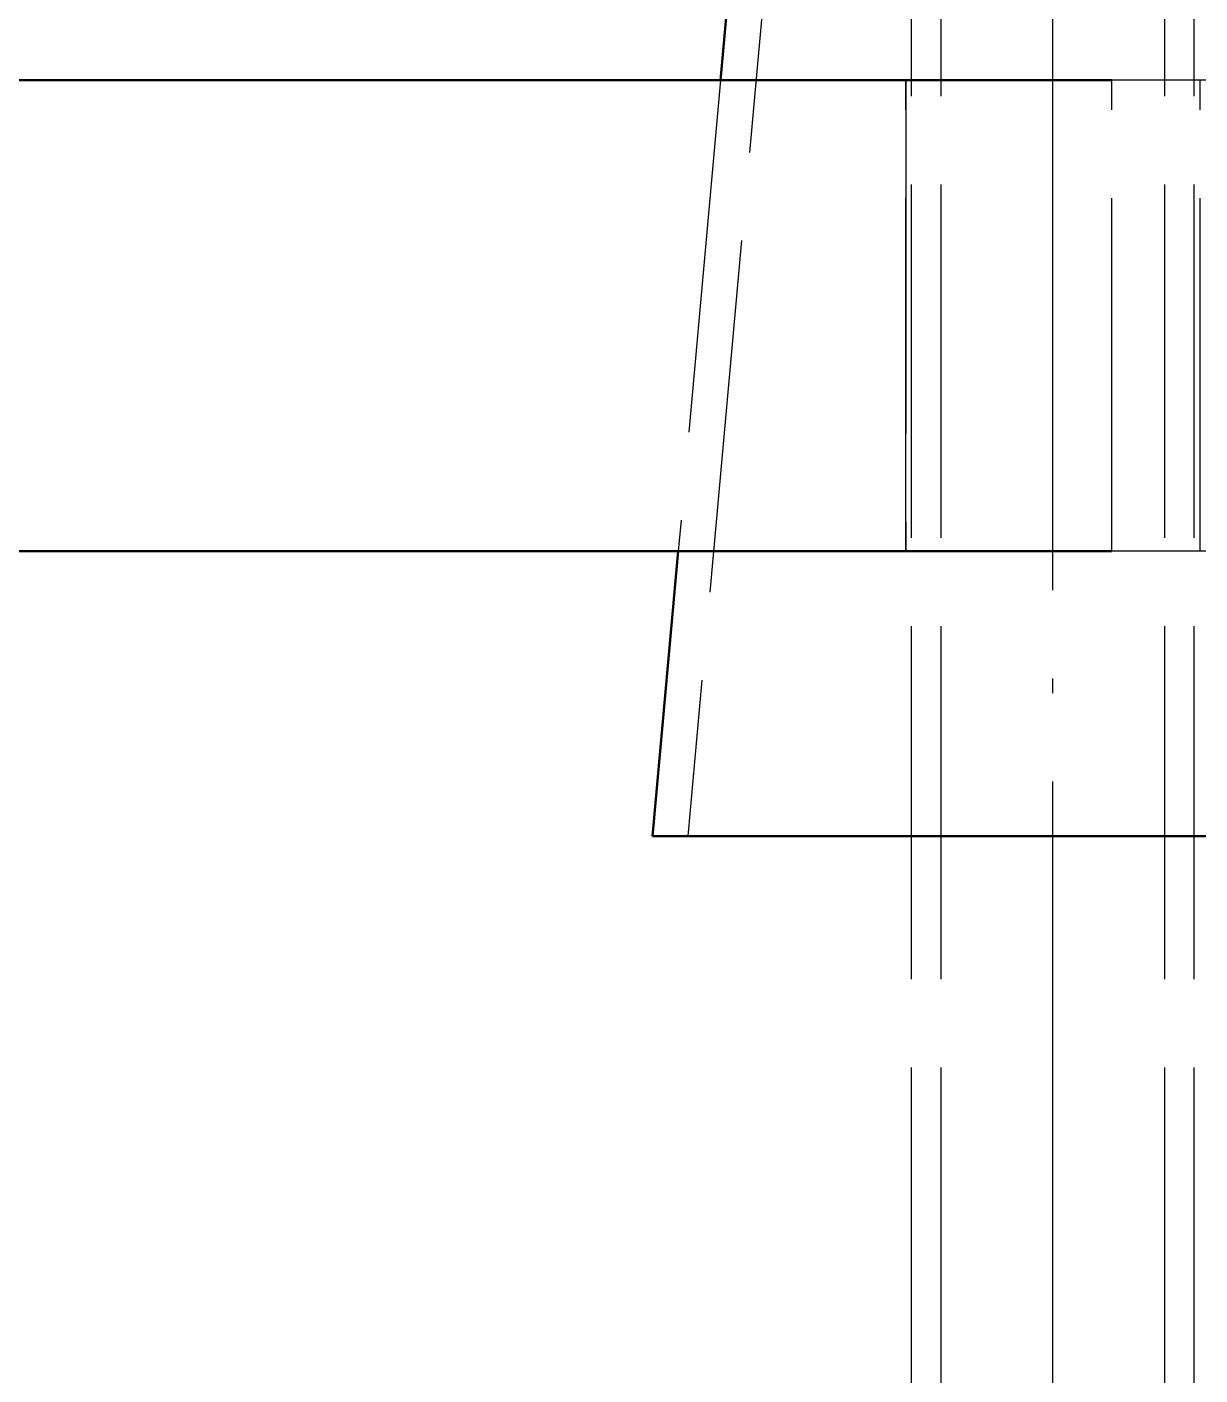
# Model space of a CAD drawing. Header units: millimetres. Extents: x 0 to 594, y 0 to 420.
# Drawn here: x 200.19 to 210.15, y 281.46 to 292.91 of the extents above; entities that cross this region are included whole.
import ezdxf

# ---------------------------------------------------------------- set-up
doc = ezdxf.new("R2010")
doc.units = ezdxf.units.MM
doc.linetypes.add('ISO02-TRAZOS', pattern=[3.75, 3, -0.75])
doc.linetypes.add('ISO04-TRAZO-PUNTO', pattern=[7.625, 6, -0.75, 0.125, -0.75])
for name, color, linetype, lineweight in [('01-VISIBLE', 7, 'CONTINUOUS', 50), ('02-OCULTA', 4, 'ISO02-TRAZOS', 25), ('03-EJE', 1, 'ISO04-TRAZO-PUNTO', 25)]:
    doc.layers.add(name, color=color, linetype=linetype, lineweight=lineweight)

msp = doc.modelspace()

# ---------------------------------------------------------------- linework, layer by layer
at = {"layer": '01-VISIBLE'}
for p, q in [((207.3, 306.035), (206.078, 292.455)), ((209.4, 292.455), (174.5, 292.455)), ((209.4, 288.455), (182.189, 288.455)), ((205.718, 288.455), (205.5, 286.035))]:
    msp.add_line(p, q, dxfattribs=at)
for points in [[(208.9, 286.035), (208.85, 286.035), (208.8, 286.035), (208.75, 286.035), (208.7, 286.035), (208.65, 286.035), (208.6, 286.035), (208.55, 286.035), (208.5, 286.035), (208.45, 286.035), (208.4, 286.035), (208.35, 286.035), (208.3, 286.035), (208.25, 286.035), (208.2, 286.035), (208.15, 286.035), (208.1, 286.035), (208.05, 286.035), (208, 286.035), (207.95, 286.035), (207.9, 286.035), (207.85, 286.035), (207.8, 286.035), (207.75, 286.035), (207.7, 286.035), (207.65, 286.035), (207.6, 286.035), (207.55, 286.035), (207.5, 286.035), (207.45, 286.035), (207.4, 286.035), (207.35, 286.035), (207.3, 286.035), (207.25, 286.035), (207.2, 286.035), (207.15, 286.035), (207.1, 286.035), (207.05, 286.035), (207, 286.035), (206.95, 286.035), (206.9, 286.035), (206.85, 286.035), (206.8, 286.035), (206.75, 286.035), (206.7, 286.035), (206.65, 286.035), (206.6, 286.035), (206.55, 286.035), (206.5, 286.035), (206.45, 286.035), (206.4, 286.035), (206.35, 286.035), (206.3, 286.035), (206.25, 286.035), (206.2, 286.035), (206.15, 286.035), (206.1, 286.035), (206.05, 286.035), (206, 286.035), (205.95, 286.035), (205.9, 286.035), (205.85, 286.035), (205.8, 286.035), (205.75, 286.035), (205.7, 286.035), (205.65, 286.035), (205.6, 286.035), (205.55, 286.035), (205.5, 286.035)], [(210.2, 286.035), (210.15, 286.035), (210.1, 286.035), (210.05, 286.035), (210, 286.035), (209.95, 286.035), (209.9, 286.035), (209.85, 286.035), (209.8, 286.035), (209.75, 286.035), (209.7, 286.035), (209.65, 286.035), (209.6, 286.035), (209.55, 286.035), (209.5, 286.035), (209.45, 286.035), (209.4, 286.035), (209.35, 286.035), (209.3, 286.035), (209.25, 286.035), (209.2, 286.035), (209.15, 286.035), (209.1, 286.035), (209.05, 286.035), (209, 286.035), (208.95, 286.035), (208.9, 286.035)]]:
    msp.add_lwpolyline(points, dxfattribs=at)
at = {"layer": '02-OCULTA'}
for p, q in [((207.7, 262.32), (207.7, 350.656)), ((207.95, 262.32), (207.95, 350.656)), ((209.85, 262.32), (209.85, 350.656)), ((210.1, 262.32), (210.1, 350.656)), ((207.6, 306.035), (205.8, 286.035)), ((207.65, 292.455), (174.5, 292.455)), ((207.65, 292.455), (174.5, 292.455)), ((209.4, 292.455), (174.5, 292.455)), ((206.078, 292.455), (205.718, 288.455)), ((207.65, 292.455), (207.65, 288.455)), ((207.65, 288.455), (207.65, 292.455)), ((207.65, 288.455), (207.65, 292.455)), ((207.65, 288.455), (207.65, 292.455)), ((210.15, 292.455), (207.65, 292.455)), ((207.65, 288.455), (207.65, 292.455)), ((207.65, 288.455), (207.65, 292.455)), ((210.15, 292.455), (207.65, 292.455)), ((207.65, 288.455), (207.65, 292.455)), ((207.65, 292.455), (207.65, 288.455)), ((210.15, 292.455), (209.4, 292.455)), ((209.4, 288.455), (209.4, 292.455)), ((210.15, 292.455), (209.4, 292.455)), ((209.4, 288.455), (209.4, 292.455)), ((209.4, 288.455), (209.4, 292.455)), ((209.4, 288.455), (209.4, 292.455)), ((210.15, 288.455), (210.15, 292.455)), ((210.15, 288.455), (210.15, 292.455)), ((210.15, 288.455), (210.15, 292.455)), ((210.15, 288.455), (210.15, 292.455)), ((210.15, 288.455), (210.15, 292.455)), ((210.15, 288.455), (210.15, 292.455)), ((210.15, 288.455), (210.15, 292.455)), ((210.15, 288.455), (210.15, 292.455)), ((207.65, 288.455), (174.5, 288.455)), ((209.4, 288.455), (174.5, 288.455)), ((207.65, 288.455), (174.5, 288.455)), ((210.15, 288.455), (207.65, 288.455)), ((210.15, 288.455), (207.65, 288.455)), ((210.15, 288.455), (209.4, 288.455)), ((210.15, 288.455), (209.4, 288.455))]:
    msp.add_line(p, q, dxfattribs=at)
for points in [[(207.65, 292.455), (207.6, 292.455), (207.55, 292.455), (207.5, 292.455), (207.45, 292.455), (207.4, 292.455), (207.35, 292.455), (207.299, 292.455), (207.249, 292.455), (207.199, 292.455), (207.149, 292.455), (207.099, 292.455), (207.049, 292.455), (206.999, 292.455), (206.949, 292.455), (206.899, 292.455), (206.849, 292.455), (206.799, 292.455), (206.749, 292.455), (206.699, 292.455), (206.649, 292.455), (206.599, 292.455), (206.549, 292.455), (206.499, 292.455), (206.449, 292.455), (206.399, 292.455), (206.349, 292.455), (206.299, 292.455), (206.249, 292.455), (206.199, 292.455), (206.149, 292.455), (206.099, 292.455), (206.049, 292.455), (205.999, 292.455), (205.949, 292.455), (205.899, 292.455), (205.849, 292.455), (205.799, 292.455), (205.749, 292.455), (205.699, 292.455), (205.648, 292.455), (205.598, 292.455), (205.548, 292.455), (205.498, 292.455), (205.448, 292.455), (205.398, 292.455), (205.348, 292.455), (205.298, 292.455), (205.248, 292.455), (205.198, 292.455), (205.148, 292.455), (205.098, 292.455), (205.048, 292.455), (204.998, 292.455), (204.948, 292.455), (204.898, 292.455), (204.848, 292.455), (204.798, 292.455), (204.748, 292.455), (204.698, 292.455), (204.648, 292.455), (204.598, 292.455), (204.548, 292.455), (204.498, 292.455), (204.448, 292.455), (204.398, 292.455), (204.348, 292.455), (204.298, 292.455), (204.248, 292.455), (204.198, 292.455), (204.148, 292.455), (204.098, 292.455), (204.047, 292.455), (203.997, 292.455), (203.947, 292.455), (203.897, 292.455), (203.847, 292.455), (203.797, 292.455), (203.747, 292.455), (203.697, 292.455), (203.647, 292.455), (203.597, 292.455), (203.547, 292.455), (203.497, 292.455), (203.447, 292.455), (203.397, 292.455), (203.347, 292.455), (203.297, 292.455), (203.247, 292.455), (203.197, 292.455), (203.147, 292.455), (203.097, 292.455), (203.047, 292.455), (202.997, 292.455), (202.947, 292.455), (202.897, 292.455), (202.847, 292.455), (202.797, 292.455), (202.747, 292.455), (202.697, 292.455), (202.647, 292.455), (202.597, 292.455), (202.547, 292.455), (202.497, 292.455), (202.447, 292.455), (202.396, 292.455), (202.346, 292.455), (202.296, 292.455), (202.246, 292.455), (202.196, 292.455), (202.146, 292.455), (202.096, 292.455), (202.046, 292.455), (201.996, 292.455), (201.946, 292.455), (201.896, 292.455), (201.846, 292.455), (201.796, 292.455), (201.746, 292.455), (201.696, 292.455), (201.646, 292.455), (201.596, 292.455), (201.546, 292.455), (201.496, 292.455), (201.446, 292.455), (201.396, 292.455), (201.346, 292.455), (201.296, 292.455), (201.246, 292.455), (201.196, 292.455), (201.146, 292.455), (201.096, 292.455), (201.046, 292.455), (200.996, 292.455), (200.946, 292.455), (200.896, 292.455), (200.846, 292.455), (200.795, 292.455), (200.745, 292.455), (200.695, 292.455), (200.645, 292.455), (200.595, 292.455), (200.545, 292.455), (200.495, 292.455), (200.445, 292.455), (200.395, 292.455), (200.345, 292.455), (200.295, 292.455), (200.245, 292.455), (200.195, 292.455), (200.145, 292.455)], [(200.145, 292.455), (200.195, 292.455), (200.245, 292.455), (200.295, 292.455), (200.345, 292.455), (200.395, 292.455), (200.445, 292.455), (200.495, 292.455), (200.545, 292.455), (200.595, 292.455), (200.645, 292.455), (200.695, 292.455), (200.745, 292.455), (200.795, 292.455), (200.846, 292.455), (200.896, 292.455), (200.946, 292.455), (200.996, 292.455), (201.046, 292.455), (201.096, 292.455), (201.146, 292.455), (201.196, 292.455), (201.246, 292.455), (201.296, 292.455), (201.346, 292.455), (201.396, 292.455), (201.446, 292.455), (201.496, 292.455), (201.546, 292.455), (201.596, 292.455), (201.646, 292.455), (201.696, 292.455), (201.746, 292.455), (201.796, 292.455), (201.846, 292.455), (201.896, 292.455), (201.946, 292.455), (201.996, 292.455), (202.046, 292.455), (202.096, 292.455), (202.146, 292.455), (202.196, 292.455), (202.246, 292.455), (202.296, 292.455), (202.346, 292.455), (202.396, 292.455), (202.447, 292.455), (202.497, 292.455), (202.547, 292.455), (202.597, 292.455), (202.647, 292.455), (202.697, 292.455), (202.747, 292.455), (202.797, 292.455), (202.847, 292.455), (202.897, 292.455), (202.947, 292.455), (202.997, 292.455), (203.047, 292.455), (203.097, 292.455), (203.147, 292.455), (203.197, 292.455), (203.247, 292.455), (203.297, 292.455), (203.347, 292.455), (203.397, 292.455), (203.447, 292.455), (203.497, 292.455), (203.547, 292.455), (203.597, 292.455), (203.647, 292.455), (203.697, 292.455), (203.747, 292.455), (203.797, 292.455), (203.847, 292.455), (203.897, 292.455), (203.947, 292.455), (203.997, 292.455), (204.047, 292.455), (204.098, 292.455), (204.148, 292.455), (204.198, 292.455), (204.248, 292.455), (204.298, 292.455), (204.348, 292.455), (204.398, 292.455), (204.448, 292.455), (204.498, 292.455), (204.548, 292.455), (204.598, 292.455), (204.648, 292.455), (204.698, 292.455), (204.748, 292.455), (204.798, 292.455), (204.848, 292.455), (204.898, 292.455), (204.948, 292.455), (204.998, 292.455), (205.048, 292.455), (205.098, 292.455), (205.148, 292.455), (205.198, 292.455), (205.248, 292.455), (205.298, 292.455), (205.348, 292.455), (205.398, 292.455), (205.448, 292.455), (205.498, 292.455), (205.548, 292.455), (205.598, 292.455), (205.648, 292.455), (205.699, 292.455), (205.749, 292.455), (205.799, 292.455), (205.849, 292.455), (205.899, 292.455), (205.949, 292.455), (205.999, 292.455), (206.049, 292.455), (206.099, 292.455), (206.149, 292.455), (206.199, 292.455), (206.249, 292.455), (206.299, 292.455), (206.349, 292.455), (206.399, 292.455), (206.449, 292.455), (206.499, 292.455), (206.549, 292.455), (206.599, 292.455), (206.649, 292.455), (206.699, 292.455), (206.749, 292.455), (206.799, 292.455), (206.849, 292.455), (206.899, 292.455), (206.949, 292.455), (206.999, 292.455), (207.049, 292.455), (207.099, 292.455), (207.149, 292.455), (207.199, 292.455), (207.249, 292.455), (207.299, 292.455), (207.35, 292.455), (207.4, 292.455), (207.45, 292.455), (207.5, 292.455), (207.55, 292.455), (207.6, 292.455), (207.65, 292.455)], [(207.65, 292.455), (207.6, 292.455), (207.549, 292.455), (207.499, 292.455), (207.449, 292.455), (207.399, 292.455), (207.349, 292.455), (207.299, 292.455), (207.249, 292.455), (207.198, 292.455), (207.148, 292.455), (207.098, 292.455), (207.048, 292.455), (206.998, 292.455), (206.948, 292.455), (206.897, 292.455), (206.847, 292.455), (206.797, 292.455), (206.747, 292.455), (206.697, 292.455), (206.647, 292.455), (206.597, 292.455), (206.546, 292.455), (206.496, 292.455), (206.446, 292.455), (206.396, 292.455), (206.346, 292.455), (206.296, 292.455), (206.245, 292.455), (206.195, 292.455), (206.145, 292.455), (206.095, 292.455), (206.045, 292.455), (205.995, 292.455), (205.945, 292.455), (205.894, 292.455), (205.844, 292.455), (205.794, 292.455), (205.744, 292.455), (205.694, 292.455), (205.644, 292.455), (205.594, 292.455), (205.543, 292.455), (205.493, 292.455), (205.443, 292.455), (205.393, 292.455), (205.343, 292.455), (205.293, 292.455), (205.242, 292.455), (205.192, 292.455), (205.142, 292.455), (205.092, 292.455), (205.042, 292.455), (204.992, 292.455), (204.942, 292.455), (204.891, 292.455), (204.841, 292.455), (204.791, 292.455), (204.741, 292.455), (204.691, 292.455), (204.641, 292.455), (204.591, 292.455), (204.54, 292.455), (204.49, 292.455), (204.44, 292.455), (204.39, 292.455), (204.34, 292.455), (204.29, 292.455), (204.239, 292.455), (204.189, 292.455), (204.139, 292.455), (204.089, 292.455), (204.039, 292.455), (203.989, 292.455), (203.939, 292.455), (203.888, 292.455), (203.838, 292.455), (203.788, 292.455), (203.738, 292.455), (203.688, 292.455), (203.638, 292.455), (203.588, 292.455), (203.537, 292.455), (203.487, 292.455), (203.437, 292.455), (203.387, 292.455), (203.337, 292.455), (203.287, 292.455), (203.236, 292.455), (203.186, 292.455), (203.136, 292.455), (203.086, 292.455), (203.036, 292.455), (202.986, 292.455), (202.936, 292.455), (202.885, 292.455), (202.835, 292.455), (202.785, 292.455), (202.735, 292.455), (202.685, 292.455), (202.635, 292.455), (202.585, 292.455), (202.534, 292.455), (202.484, 292.455), (202.434, 292.455), (202.384, 292.455), (202.334, 292.455), (202.284, 292.455), (202.233, 292.455), (202.183, 292.455), (202.133, 292.455), (202.083, 292.455), (202.033, 292.455), (201.983, 292.455), (201.933, 292.455), (201.882, 292.455), (201.832, 292.455), (201.782, 292.455), (201.732, 292.455), (201.682, 292.455), (201.632, 292.455), (201.581, 292.455), (201.531, 292.455), (201.481, 292.455), (201.431, 292.455), (201.381, 292.455), (201.331, 292.455), (201.281, 292.455), (201.23, 292.455), (201.18, 292.455), (201.13, 292.455), (201.08, 292.455), (201.03, 292.455), (200.98, 292.455), (200.93, 292.455), (200.879, 292.455), (200.829, 292.455), (200.779, 292.455), (200.729, 292.455), (200.679, 292.455), (200.629, 292.455), (200.578, 292.455), (200.528, 292.455), (200.478, 292.455), (200.428, 292.455), (200.378, 292.455), (200.328, 292.455), (200.278, 292.455), (200.227, 292.455), (200.177, 292.455)], [(200.177, 292.455), (200.227, 292.455), (200.278, 292.455), (200.328, 292.455), (200.378, 292.455), (200.428, 292.455), (200.478, 292.455), (200.528, 292.455), (200.578, 292.455), (200.629, 292.455), (200.679, 292.455), (200.729, 292.455), (200.779, 292.455), (200.829, 292.455), (200.879, 292.455), (200.93, 292.455), (200.98, 292.455), (201.03, 292.455), (201.08, 292.455), (201.13, 292.455), (201.18, 292.455), (201.23, 292.455), (201.281, 292.455), (201.331, 292.455), (201.381, 292.455), (201.431, 292.455), (201.481, 292.455), (201.531, 292.455), (201.581, 292.455), (201.632, 292.455), (201.682, 292.455), (201.732, 292.455), (201.782, 292.455), (201.832, 292.455), (201.882, 292.455), (201.933, 292.455), (201.983, 292.455), (202.033, 292.455), (202.083, 292.455), (202.133, 292.455), (202.183, 292.455), (202.233, 292.455), (202.284, 292.455), (202.334, 292.455), (202.384, 292.455), (202.434, 292.455), (202.484, 292.455), (202.534, 292.455), (202.585, 292.455), (202.635, 292.455), (202.685, 292.455), (202.735, 292.455), (202.785, 292.455), (202.835, 292.455), (202.885, 292.455), (202.936, 292.455), (202.986, 292.455), (203.036, 292.455), (203.086, 292.455), (203.136, 292.455), (203.186, 292.455), (203.236, 292.455), (203.287, 292.455), (203.337, 292.455), (203.387, 292.455), (203.437, 292.455), (203.487, 292.455), (203.537, 292.455), (203.588, 292.455), (203.638, 292.455), (203.688, 292.455), (203.738, 292.455), (203.788, 292.455), (203.838, 292.455), (203.888, 292.455), (203.939, 292.455), (203.989, 292.455), (204.039, 292.455), (204.089, 292.455), (204.139, 292.455), (204.189, 292.455), (204.239, 292.455), (204.29, 292.455), (204.34, 292.455), (204.39, 292.455), (204.44, 292.455), (204.49, 292.455), (204.54, 292.455), (204.591, 292.455), (204.641, 292.455), (204.691, 292.455), (204.741, 292.455), (204.791, 292.455), (204.841, 292.455), (204.891, 292.455), (204.942, 292.455), (204.992, 292.455), (205.042, 292.455), (205.092, 292.455), (205.142, 292.455), (205.192, 292.455), (205.242, 292.455), (205.293, 292.455), (205.343, 292.455), (205.393, 292.455), (205.443, 292.455), (205.493, 292.455), (205.543, 292.455), (205.594, 292.455), (205.644, 292.455), (205.694, 292.455), (205.744, 292.455), (205.794, 292.455), (205.844, 292.455), (205.894, 292.455), (205.945, 292.455), (205.995, 292.455), (206.045, 292.455), (206.095, 292.455), (206.145, 292.455), (206.195, 292.455), (206.245, 292.455), (206.296, 292.455), (206.346, 292.455), (206.396, 292.455), (206.446, 292.455), (206.496, 292.455), (206.546, 292.455), (206.597, 292.455), (206.647, 292.455), (206.697, 292.455), (206.747, 292.455), (206.797, 292.455), (206.847, 292.455), (206.897, 292.455), (206.948, 292.455), (206.998, 292.455), (207.048, 292.455), (207.098, 292.455), (207.148, 292.455), (207.198, 292.455), (207.249, 292.455), (207.299, 292.455), (207.349, 292.455), (207.399, 292.455), (207.449, 292.455), (207.499, 292.455), (207.549, 292.455), (207.6, 292.455), (207.65, 292.455)], [(210.2, 292.455), (210.15, 292.455)], [(207.65, 288.455), (207.6, 288.455), (207.55, 288.455), (207.5, 288.455), (207.45, 288.455), (207.4, 288.455), (207.35, 288.455), (207.299, 288.455), (207.249, 288.455), (207.199, 288.455), (207.149, 288.455), (207.099, 288.455), (207.049, 288.455), (206.999, 288.455), (206.949, 288.455), (206.899, 288.455), (206.849, 288.455), (206.799, 288.455), (206.749, 288.455), (206.699, 288.455), (206.649, 288.455), (206.599, 288.455), (206.549, 288.455), (206.499, 288.455), (206.449, 288.455), (206.399, 288.455), (206.349, 288.455), (206.299, 288.455), (206.249, 288.455), (206.199, 288.455), (206.149, 288.455), (206.099, 288.455), (206.049, 288.455), (205.999, 288.455), (205.949, 288.455), (205.899, 288.455), (205.849, 288.455), (205.799, 288.455), (205.749, 288.455), (205.699, 288.455), (205.648, 288.455), (205.598, 288.455), (205.548, 288.455), (205.498, 288.455), (205.448, 288.455), (205.398, 288.455), (205.348, 288.455), (205.298, 288.455), (205.248, 288.455), (205.198, 288.455), (205.148, 288.455), (205.098, 288.455), (205.048, 288.455), (204.998, 288.455), (204.948, 288.455), (204.898, 288.455), (204.848, 288.455), (204.798, 288.455), (204.748, 288.455), (204.698, 288.455), (204.648, 288.455), (204.598, 288.455), (204.548, 288.455), (204.498, 288.455), (204.448, 288.455), (204.398, 288.455), (204.348, 288.455), (204.298, 288.455), (204.248, 288.455), (204.198, 288.455), (204.148, 288.455), (204.098, 288.455), (204.047, 288.455), (203.997, 288.455), (203.947, 288.455), (203.897, 288.455), (203.847, 288.455), (203.797, 288.455), (203.747, 288.455), (203.697, 288.455), (203.647, 288.455), (203.597, 288.455), (203.547, 288.455), (203.497, 288.455), (203.447, 288.455), (203.397, 288.455), (203.347, 288.455), (203.297, 288.455), (203.247, 288.455), (203.197, 288.455), (203.147, 288.455), (203.097, 288.455), (203.047, 288.455), (202.997, 288.455), (202.947, 288.455), (202.897, 288.455), (202.847, 288.455), (202.797, 288.455), (202.747, 288.455), (202.697, 288.455), (202.647, 288.455), (202.597, 288.455), (202.547, 288.455), (202.497, 288.455), (202.447, 288.455), (202.396, 288.455), (202.346, 288.455), (202.296, 288.455), (202.246, 288.455), (202.196, 288.455), (202.146, 288.455), (202.096, 288.455), (202.046, 288.455), (201.996, 288.455), (201.946, 288.455), (201.896, 288.455), (201.846, 288.455), (201.796, 288.455), (201.746, 288.455), (201.696, 288.455), (201.646, 288.455), (201.596, 288.455), (201.546, 288.455), (201.496, 288.455), (201.446, 288.455), (201.396, 288.455), (201.346, 288.455), (201.296, 288.455), (201.246, 288.455), (201.196, 288.455), (201.146, 288.455), (201.096, 288.455), (201.046, 288.455), (200.996, 288.455), (200.946, 288.455), (200.896, 288.455), (200.846, 288.455), (200.795, 288.455), (200.745, 288.455), (200.695, 288.455), (200.645, 288.455), (200.595, 288.455), (200.545, 288.455), (200.495, 288.455), (200.445, 288.455), (200.395, 288.455), (200.345, 288.455), (200.295, 288.455), (200.245, 288.455), (200.195, 288.455), (200.145, 288.455)], [(200.145, 288.455), (200.195, 288.455), (200.245, 288.455), (200.295, 288.455), (200.345, 288.455), (200.395, 288.455), (200.445, 288.455), (200.495, 288.455), (200.545, 288.455), (200.595, 288.455), (200.645, 288.455), (200.695, 288.455), (200.745, 288.455), (200.795, 288.455), (200.846, 288.455), (200.896, 288.455), (200.946, 288.455), (200.996, 288.455), (201.046, 288.455), (201.096, 288.455), (201.146, 288.455), (201.196, 288.455), (201.246, 288.455), (201.296, 288.455), (201.346, 288.455), (201.396, 288.455), (201.446, 288.455), (201.496, 288.455), (201.546, 288.455), (201.596, 288.455), (201.646, 288.455), (201.696, 288.455), (201.746, 288.455), (201.796, 288.455), (201.846, 288.455), (201.896, 288.455), (201.946, 288.455), (201.996, 288.455), (202.046, 288.455), (202.096, 288.455), (202.146, 288.455), (202.196, 288.455), (202.246, 288.455), (202.296, 288.455), (202.346, 288.455), (202.396, 288.455), (202.447, 288.455), (202.497, 288.455), (202.547, 288.455), (202.597, 288.455), (202.647, 288.455), (202.697, 288.455), (202.747, 288.455), (202.797, 288.455), (202.847, 288.455), (202.897, 288.455), (202.947, 288.455), (202.997, 288.455), (203.047, 288.455), (203.097, 288.455), (203.147, 288.455), (203.197, 288.455), (203.247, 288.455), (203.297, 288.455), (203.347, 288.455), (203.397, 288.455), (203.447, 288.455), (203.497, 288.455), (203.547, 288.455), (203.597, 288.455), (203.647, 288.455), (203.697, 288.455), (203.747, 288.455), (203.797, 288.455), (203.847, 288.455), (203.897, 288.455), (203.947, 288.455), (203.997, 288.455), (204.047, 288.455), (204.098, 288.455), (204.148, 288.455), (204.198, 288.455), (204.248, 288.455), (204.298, 288.455), (204.348, 288.455), (204.398, 288.455), (204.448, 288.455), (204.498, 288.455), (204.548, 288.455), (204.598, 288.455), (204.648, 288.455), (204.698, 288.455), (204.748, 288.455), (204.798, 288.455), (204.848, 288.455), (204.898, 288.455), (204.948, 288.455), (204.998, 288.455), (205.048, 288.455), (205.098, 288.455), (205.148, 288.455), (205.198, 288.455), (205.248, 288.455), (205.298, 288.455), (205.348, 288.455), (205.398, 288.455), (205.448, 288.455), (205.498, 288.455), (205.548, 288.455), (205.598, 288.455), (205.648, 288.455), (205.699, 288.455), (205.749, 288.455), (205.799, 288.455), (205.849, 288.455), (205.899, 288.455), (205.949, 288.455), (205.999, 288.455), (206.049, 288.455), (206.099, 288.455), (206.149, 288.455), (206.199, 288.455), (206.249, 288.455), (206.299, 288.455), (206.349, 288.455), (206.399, 288.455), (206.449, 288.455), (206.499, 288.455), (206.549, 288.455), (206.599, 288.455), (206.649, 288.455), (206.699, 288.455), (206.749, 288.455), (206.799, 288.455), (206.849, 288.455), (206.899, 288.455), (206.949, 288.455), (206.999, 288.455), (207.049, 288.455), (207.099, 288.455), (207.149, 288.455), (207.199, 288.455), (207.249, 288.455), (207.299, 288.455), (207.35, 288.455), (207.4, 288.455), (207.45, 288.455), (207.5, 288.455), (207.55, 288.455), (207.6, 288.455), (207.65, 288.455)], [(207.65, 288.455), (207.6, 288.455), (207.549, 288.455), (207.499, 288.455), (207.449, 288.455), (207.399, 288.455), (207.349, 288.455), (207.299, 288.455), (207.249, 288.455), (207.198, 288.455), (207.148, 288.455), (207.098, 288.455), (207.048, 288.455), (206.998, 288.455), (206.948, 288.455), (206.897, 288.455), (206.847, 288.455), (206.797, 288.455), (206.747, 288.455), (206.697, 288.455), (206.647, 288.455), (206.597, 288.455), (206.546, 288.455), (206.496, 288.455), (206.446, 288.455), (206.396, 288.455), (206.346, 288.455), (206.296, 288.455), (206.245, 288.455), (206.195, 288.455), (206.145, 288.455), (206.095, 288.455), (206.045, 288.455), (205.995, 288.455), (205.945, 288.455), (205.894, 288.455), (205.844, 288.455), (205.794, 288.455), (205.744, 288.455), (205.694, 288.455), (205.644, 288.455), (205.594, 288.455), (205.543, 288.455), (205.493, 288.455), (205.443, 288.455), (205.393, 288.455), (205.343, 288.455), (205.293, 288.455), (205.242, 288.455), (205.192, 288.455), (205.142, 288.455), (205.092, 288.455), (205.042, 288.455), (204.992, 288.455), (204.942, 288.455), (204.891, 288.455), (204.841, 288.455), (204.791, 288.455), (204.741, 288.455), (204.691, 288.455), (204.641, 288.455), (204.591, 288.455), (204.54, 288.455), (204.49, 288.455), (204.44, 288.455), (204.39, 288.455), (204.34, 288.455), (204.29, 288.455), (204.239, 288.455), (204.189, 288.455), (204.139, 288.455), (204.089, 288.455), (204.039, 288.455), (203.989, 288.455), (203.939, 288.455), (203.888, 288.455), (203.838, 288.455), (203.788, 288.455), (203.738, 288.455), (203.688, 288.455), (203.638, 288.455), (203.588, 288.455), (203.537, 288.455), (203.487, 288.455), (203.437, 288.455), (203.387, 288.455), (203.337, 288.455), (203.287, 288.455), (203.236, 288.455), (203.186, 288.455), (203.136, 288.455), (203.086, 288.455), (203.036, 288.455), (202.986, 288.455), (202.936, 288.455), (202.885, 288.455), (202.835, 288.455), (202.785, 288.455), (202.735, 288.455), (202.685, 288.455), (202.635, 288.455), (202.585, 288.455), (202.534, 288.455), (202.484, 288.455), (202.434, 288.455), (202.384, 288.455), (202.334, 288.455), (202.284, 288.455), (202.233, 288.455), (202.183, 288.455), (202.133, 288.455), (202.083, 288.455), (202.033, 288.455), (201.983, 288.455), (201.933, 288.455), (201.882, 288.455), (201.832, 288.455), (201.782, 288.455), (201.732, 288.455), (201.682, 288.455), (201.632, 288.455), (201.581, 288.455), (201.531, 288.455), (201.481, 288.455), (201.431, 288.455), (201.381, 288.455), (201.331, 288.455), (201.281, 288.455), (201.23, 288.455), (201.18, 288.455), (201.13, 288.455), (201.08, 288.455), (201.03, 288.455), (200.98, 288.455), (200.93, 288.455), (200.879, 288.455), (200.829, 288.455), (200.779, 288.455), (200.729, 288.455), (200.679, 288.455), (200.629, 288.455), (200.578, 288.455), (200.528, 288.455), (200.478, 288.455), (200.428, 288.455), (200.378, 288.455), (200.328, 288.455), (200.278, 288.455), (200.227, 288.455), (200.177, 288.455)], [(200.177, 288.455), (200.227, 288.455), (200.278, 288.455), (200.328, 288.455), (200.378, 288.455), (200.428, 288.455), (200.478, 288.455), (200.528, 288.455), (200.578, 288.455), (200.629, 288.455), (200.679, 288.455), (200.729, 288.455), (200.779, 288.455), (200.829, 288.455), (200.879, 288.455), (200.93, 288.455), (200.98, 288.455), (201.03, 288.455), (201.08, 288.455), (201.13, 288.455), (201.18, 288.455), (201.23, 288.455), (201.281, 288.455), (201.331, 288.455), (201.381, 288.455), (201.431, 288.455), (201.481, 288.455), (201.531, 288.455), (201.581, 288.455), (201.632, 288.455), (201.682, 288.455), (201.732, 288.455), (201.782, 288.455), (201.832, 288.455), (201.882, 288.455), (201.933, 288.455), (201.983, 288.455), (202.033, 288.455), (202.083, 288.455), (202.133, 288.455), (202.183, 288.455), (202.233, 288.455), (202.284, 288.455), (202.334, 288.455), (202.384, 288.455), (202.434, 288.455), (202.484, 288.455), (202.534, 288.455), (202.585, 288.455), (202.635, 288.455), (202.685, 288.455), (202.735, 288.455), (202.785, 288.455), (202.835, 288.455), (202.885, 288.455), (202.936, 288.455), (202.986, 288.455), (203.036, 288.455), (203.086, 288.455), (203.136, 288.455), (203.186, 288.455), (203.236, 288.455), (203.287, 288.455), (203.337, 288.455), (203.387, 288.455), (203.437, 288.455), (203.487, 288.455), (203.537, 288.455), (203.588, 288.455), (203.638, 288.455), (203.688, 288.455), (203.738, 288.455), (203.788, 288.455), (203.838, 288.455), (203.888, 288.455), (203.939, 288.455), (203.989, 288.455), (204.039, 288.455), (204.089, 288.455), (204.139, 288.455), (204.189, 288.455), (204.239, 288.455), (204.29, 288.455), (204.34, 288.455), (204.39, 288.455), (204.44, 288.455), (204.49, 288.455), (204.54, 288.455), (204.591, 288.455), (204.641, 288.455), (204.691, 288.455), (204.741, 288.455), (204.791, 288.455), (204.841, 288.455), (204.891, 288.455), (204.942, 288.455), (204.992, 288.455), (205.042, 288.455), (205.092, 288.455), (205.142, 288.455), (205.192, 288.455), (205.242, 288.455), (205.293, 288.455), (205.343, 288.455), (205.393, 288.455), (205.443, 288.455), (205.493, 288.455), (205.543, 288.455), (205.594, 288.455), (205.644, 288.455), (205.694, 288.455), (205.744, 288.455), (205.794, 288.455), (205.844, 288.455), (205.894, 288.455), (205.945, 288.455), (205.995, 288.455), (206.045, 288.455), (206.095, 288.455), (206.145, 288.455), (206.195, 288.455), (206.245, 288.455), (206.296, 288.455), (206.346, 288.455), (206.396, 288.455), (206.446, 288.455), (206.496, 288.455), (206.546, 288.455), (206.597, 288.455), (206.647, 288.455), (206.697, 288.455), (206.747, 288.455), (206.797, 288.455), (206.847, 288.455), (206.897, 288.455), (206.948, 288.455), (206.998, 288.455), (207.048, 288.455), (207.098, 288.455), (207.148, 288.455), (207.198, 288.455), (207.249, 288.455), (207.299, 288.455), (207.349, 288.455), (207.399, 288.455), (207.449, 288.455), (207.499, 288.455), (207.549, 288.455), (207.6, 288.455), (207.65, 288.455)], [(210.2, 288.455), (210.15, 288.455)], [(205.5, 286.035), (205.55, 286.035), (205.6, 286.035), (205.65, 286.035), (205.7, 286.035), (205.75, 286.035), (205.8, 286.035), (205.85, 286.035), (205.9, 286.035), (205.95, 286.035), (206, 286.035), (206.05, 286.035), (206.1, 286.035), (206.15, 286.035), (206.2, 286.035), (206.25, 286.035), (206.3, 286.035), (206.35, 286.035), (206.4, 286.035), (206.45, 286.035), (206.5, 286.035), (206.55, 286.035), (206.6, 286.035), (206.65, 286.035), (206.7, 286.035), (206.75, 286.035), (206.8, 286.035), (206.85, 286.035), (206.9, 286.035), (206.95, 286.035), (207, 286.035), (207.05, 286.035), (207.1, 286.035), (207.15, 286.035), (207.2, 286.035), (207.25, 286.035), (207.3, 286.035), (207.35, 286.035), (207.4, 286.035), (207.45, 286.035), (207.5, 286.035), (207.55, 286.035), (207.6, 286.035), (207.65, 286.035), (207.7, 286.035), (207.75, 286.035), (207.8, 286.035), (207.85, 286.035), (207.9, 286.035), (207.95, 286.035), (208, 286.035), (208.05, 286.035), (208.1, 286.035), (208.15, 286.035), (208.2, 286.035), (208.25, 286.035), (208.3, 286.035), (208.35, 286.035), (208.4, 286.035), (208.45, 286.035), (208.5, 286.035), (208.55, 286.035), (208.6, 286.035), (208.65, 286.035), (208.7, 286.035), (208.75, 286.035), (208.8, 286.035), (208.85, 286.035), (208.9, 286.035), (208.95, 286.035), (209, 286.035), (209.05, 286.035), (209.1, 286.035), (209.15, 286.035), (209.2, 286.035), (209.25, 286.035), (209.3, 286.035), (209.35, 286.035), (209.4, 286.035), (209.45, 286.035), (209.5, 286.035), (209.55, 286.035), (209.6, 286.035), (209.65, 286.035), (209.7, 286.035), (209.75, 286.035), (209.8, 286.035), (209.85, 286.035), (209.9, 286.035), (209.95, 286.035), (210, 286.035), (210.05, 286.035), (210.1, 286.035), (210.15, 286.035), (210.2, 286.035)], [(208.9, 286.035), (208.85, 286.035), (208.8, 286.035), (208.75, 286.035), (208.7, 286.035), (208.65, 286.035), (208.6, 286.035), (208.55, 286.035), (208.5, 286.035), (208.45, 286.035), (208.4, 286.035), (208.35, 286.035), (208.3, 286.035), (208.25, 286.035), (208.2, 286.035), (208.15, 286.035), (208.1, 286.035), (208.05, 286.035), (208, 286.035), (207.95, 286.035), (207.9, 286.035), (207.85, 286.035), (207.8, 286.035), (207.75, 286.035), (207.7, 286.035), (207.65, 286.035), (207.6, 286.035), (207.55, 286.035), (207.5, 286.035), (207.45, 286.035), (207.4, 286.035), (207.35, 286.035), (207.3, 286.035), (207.25, 286.035), (207.2, 286.035), (207.15, 286.035), (207.1, 286.035), (207.05, 286.035), (207, 286.035), (206.95, 286.035), (206.9, 286.035), (206.85, 286.035), (206.8, 286.035), (206.75, 286.035), (206.7, 286.035), (206.65, 286.035), (206.6, 286.035), (206.55, 286.035), (206.5, 286.035), (206.45, 286.035), (206.4, 286.035), (206.35, 286.035), (206.3, 286.035), (206.25, 286.035), (206.2, 286.035), (206.15, 286.035), (206.1, 286.035), (206.05, 286.035), (206, 286.035), (205.95, 286.035), (205.9, 286.035), (205.85, 286.035), (205.8, 286.035)], [(205.8, 286.035), (205.85, 286.035), (205.9, 286.035), (205.95, 286.035), (206, 286.035), (206.05, 286.035), (206.1, 286.035), (206.15, 286.035), (206.2, 286.035), (206.25, 286.035), (206.3, 286.035), (206.35, 286.035), (206.4, 286.035), (206.45, 286.035), (206.5, 286.035), (206.55, 286.035), (206.6, 286.035), (206.65, 286.035), (206.7, 286.035), (206.75, 286.035), (206.8, 286.035), (206.85, 286.035), (206.9, 286.035), (206.95, 286.035), (207, 286.035), (207.05, 286.035), (207.1, 286.035), (207.15, 286.035), (207.2, 286.035), (207.25, 286.035), (207.3, 286.035), (207.35, 286.035), (207.4, 286.035), (207.45, 286.035), (207.5, 286.035), (207.55, 286.035), (207.6, 286.035), (207.65, 286.035), (207.7, 286.035), (207.75, 286.035), (207.8, 286.035), (207.85, 286.035), (207.9, 286.035), (207.95, 286.035), (208, 286.035), (208.05, 286.035), (208.1, 286.035), (208.15, 286.035), (208.2, 286.035), (208.25, 286.035), (208.3, 286.035), (208.35, 286.035), (208.4, 286.035), (208.45, 286.035), (208.5, 286.035), (208.55, 286.035), (208.6, 286.035), (208.65, 286.035), (208.7, 286.035), (208.75, 286.035), (208.8, 286.035), (208.85, 286.035), (208.9, 286.035), (208.95, 286.035), (209, 286.035), (209.05, 286.035), (209.1, 286.035), (209.15, 286.035), (209.2, 286.035), (209.25, 286.035), (209.3, 286.035), (209.35, 286.035), (209.4, 286.035), (209.45, 286.035), (209.5, 286.035), (209.55, 286.035), (209.6, 286.035), (209.65, 286.035), (209.7, 286.035), (209.75, 286.035), (209.8, 286.035), (209.85, 286.035), (209.9, 286.035), (209.95, 286.035), (210, 286.035), (210.05, 286.035), (210.1, 286.035), (210.15, 286.035), (210.2, 286.035)], [(210.2, 286.035), (210.15, 286.035), (210.1, 286.035), (210.05, 286.035), (210, 286.035), (209.95, 286.035), (209.9, 286.035), (209.85, 286.035), (209.8, 286.035), (209.75, 286.035), (209.7, 286.035), (209.65, 286.035), (209.6, 286.035), (209.55, 286.035), (209.5, 286.035), (209.45, 286.035), (209.4, 286.035), (209.35, 286.035), (209.3, 286.035), (209.25, 286.035), (209.2, 286.035), (209.15, 286.035), (209.1, 286.035), (209.05, 286.035), (209, 286.035), (208.95, 286.035), (208.9, 286.035)]]:
    msp.add_lwpolyline(points, dxfattribs=at)
at = {"layer": '03-EJE'}
msp.add_line((208.9, 250), (208.9, 357.276), dxfattribs=at)

doc.saveas('drawing.dxf')
